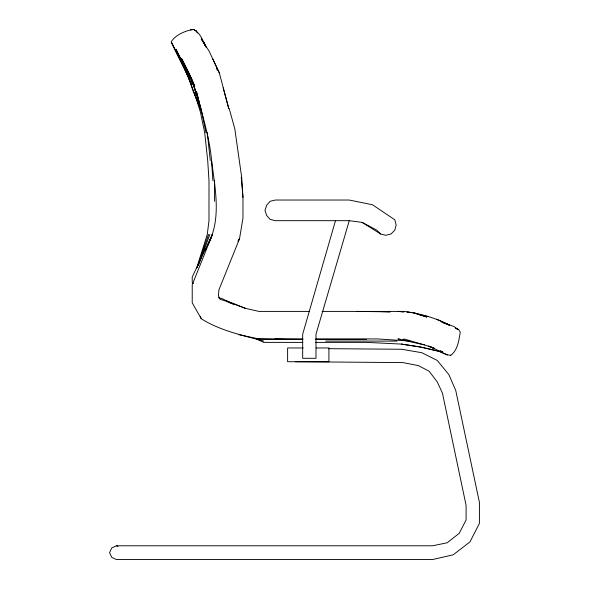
<?xml version="1.0" encoding="UTF-8"?>
<svg xmlns="http://www.w3.org/2000/svg" width="589" height="589" viewBox="0 0 589 589"><rect width="100%" height="100%" fill="white"/><g stroke="black" fill="none" stroke-linecap="round" stroke-linejoin="round"><path stroke-width="0.88" d="M335.494 220.676L302.672 334.206L302.672 358.289L315.998 358.289L315.998 334.206L349.262 220.676L362.161 222.399L376.783 230.137L380.649 234.01L385.81 235.298L390.971 234.01L394.844 230.137L396.132 224.976L394.844 219.815L372.484 204.766L349.262 200.032L275.291 200.032L270.13 201.328L266.692 205.193L264.969 210.354L266.692 215.515L270.13 219.388L275.291 220.676L349.262 220.676M196.601 268.282L207.276 234.437L208.992 220.676L208.992 180.683L207.703 160.473L204.692 132.658L200.393 112.02L194.517 93.099M197.271 267.421L208.565 234.437M198.515 265.124L209.853 234.437M209.596 241.137C221.206 215.854 214.786 186.949 211.576 160.473C209.456 136.965 202.079 114.605 196.52 91.803L201.681 112.02L205.981 132.658M208.462 243.728L212.43 234.437L192.22 277.014L192.22 282.175L193.428 283.545M205.451 250.185L206.555 247.697M207.291 246.04L212.43 234.437L192.22 284.752L192.22 302.812L201.254 318.723C220.212 330.731 242.41 335.259 263.754 341.09M238.103 241.092L239.524 238.736L242.97 218.092L242.97 197.455L241.674 177.245L234.797 128.792L229.202 108.575M238.052 241.063L239.524 238.736L218.887 289.913L218.453 295.936L220.176 299.374L226.198 301.097L245.547 308.408L259.02 311.412L309.358 311.412M450.394 355.277L450.821 355.277C457.69 350.308 458.986 339.853 460.281 332.056L458.559 329.479L455.466 328.102M295.361 361.727L402.869 362.588L418.352 365.6L429.101 371.188L437.274 381.944L442.435 393.121L466.09 505.362L466.09 519.984L459.206 533.317L447.169 542.778L432.547 545.789L116.46 545.789L111.733 547.939L109.583 552.666L111.733 557.4L116.46 559.55L432.547 559.55L453.184 554.816L469.956 541.917L479.417 523.43L479.417 502.351L455.768 390.544L448.884 374.633L437.274 360.439L421.79 352.701L401.58 349.262L328.397 348.673M190.505 29.877L193.509 29.45C200.393 32.763 203.05 41.105 206.238 47.54M322.073 311.412L403.944 311.412C419.743 313.385 435.381 317.795 449.532 325.18L441.787 322.168L453.832 326.468L458.132 329.479L455.812 328.441M274.93 338.94L302.923 338.94M315.785 338.94L377.711 338.94L409.186 340.987M302.746 339.367L256.443 338.94L263.754 342.378L302.746 342.378M315.586 339.367L366.535 339.367M325.68 341.09L397.067 341.09M315.586 342.378L366.535 342.378L401.794 344.101L421.15 347.105M303.217 347.966L287.616 347.966L287.616 361.727L328.905 361.727L328.905 347.966L316.057 347.966M357.074 311.412L390.183 311.846L374.7 311.412M256.443 338.94L284.391 339.367M403.944 311.875L397.928 311.412L403.391 311.868M407.389 312.141L413.404 312.707L426.738 317.007L413.404 312.707L407.036 312.177M450.821 355.277L446.948 354.85L439.21 351.412L420.715 347.105L401.367 344.101M400.564 339.286L397.928 338.94L424.588 344.955L433.187 347.966L428.542 345.905M402.324 339.522L404.083 339.757M238.663 334.64L259.02 338.94M419.427 314.622L428.026 316.573M218.453 297.732L221.891 298.513L233.45 304.373M422.026 347.311L438.761 351.206M403.944 338.94L424.588 344.955M434.137 348.143L431.038 347.105L438.349 350.551L442.648 351.839L440.329 350.808M226.198 300.662L245.547 308.408M116.46 545.789L117.94 546.401M439.637 351.412L447.382 354.85M449.532 325.18L436.626 319.157M226.198 301.097L230.225 303.063M196.52 31.173L193.509 29.45C185.741 30.51 175.345 34.861 171.149 41.922L186.632 73.316L191.234 83.837M362.161 222.399L380.649 234.01M196.093 30.738L197.381 33.036M185.344 66.432L190.505 76.386L181.471 58.259L189.283 73.897M181.073 59.217L175.883 49.233L193.943 86.215L196.52 94.387L190.932 77.188L194.804 86.215L187.92 71.593M223.187 87.938L228.775 108.575L219.314 72.881L208.992 50.949L201.254 38.911L205.554 46.222L203.831 41.922M183.024 63.958L179.748 57.405L188.347 77.188L193.082 90.949L201.681 112.02L192.655 88.799M181.471 59.982L184.644 66.469M186.242 72.086L171.863 43.211M212.865 59.121L219.314 72.881M186.632 72.881L189.467 79.36M192.095 81.79L193.943 86.215L200.82 108.575M186.058 71.453L188.024 76.364M200.245 316.19L201.254 318.723M192.338 87.982C187.221 71.983 178.32 57.516 171.576 42.349M190.932 77.188L198.67 100.41M190.372 81.282L191.131 83.785M216.789 68.582L216.303 66.866L217.164 70.157M207.276 132.658L210.28 160.473M241.247 177.245L242.97 197.455M211.576 160.473L212.865 180.683M214.58 180.683L214.58 201.328"/></g></svg>
